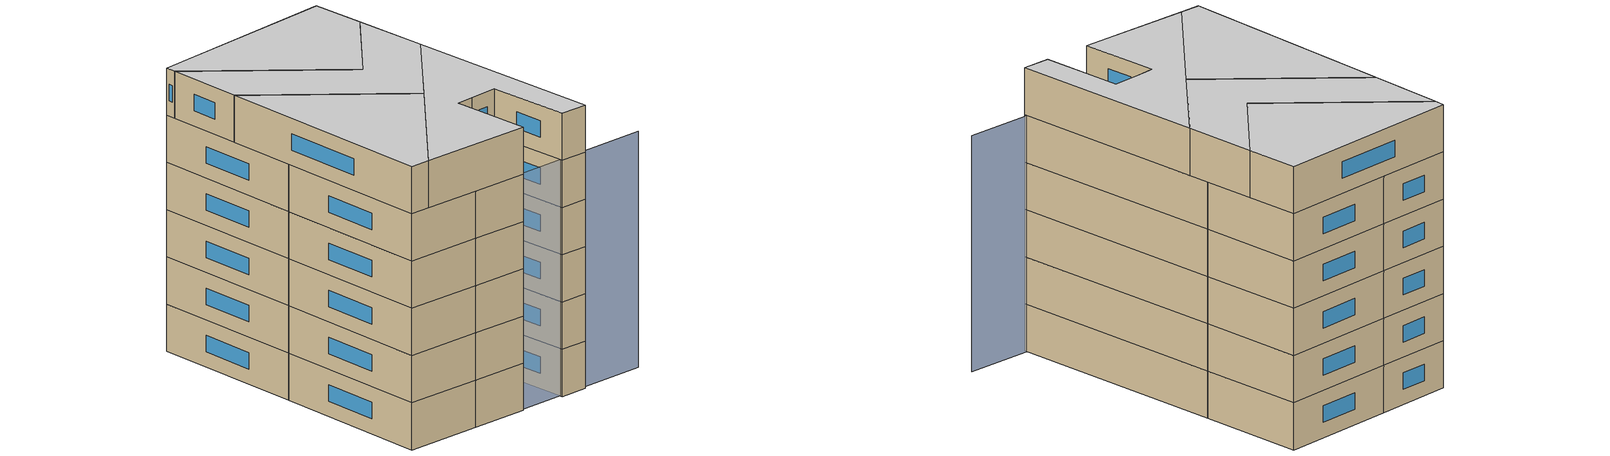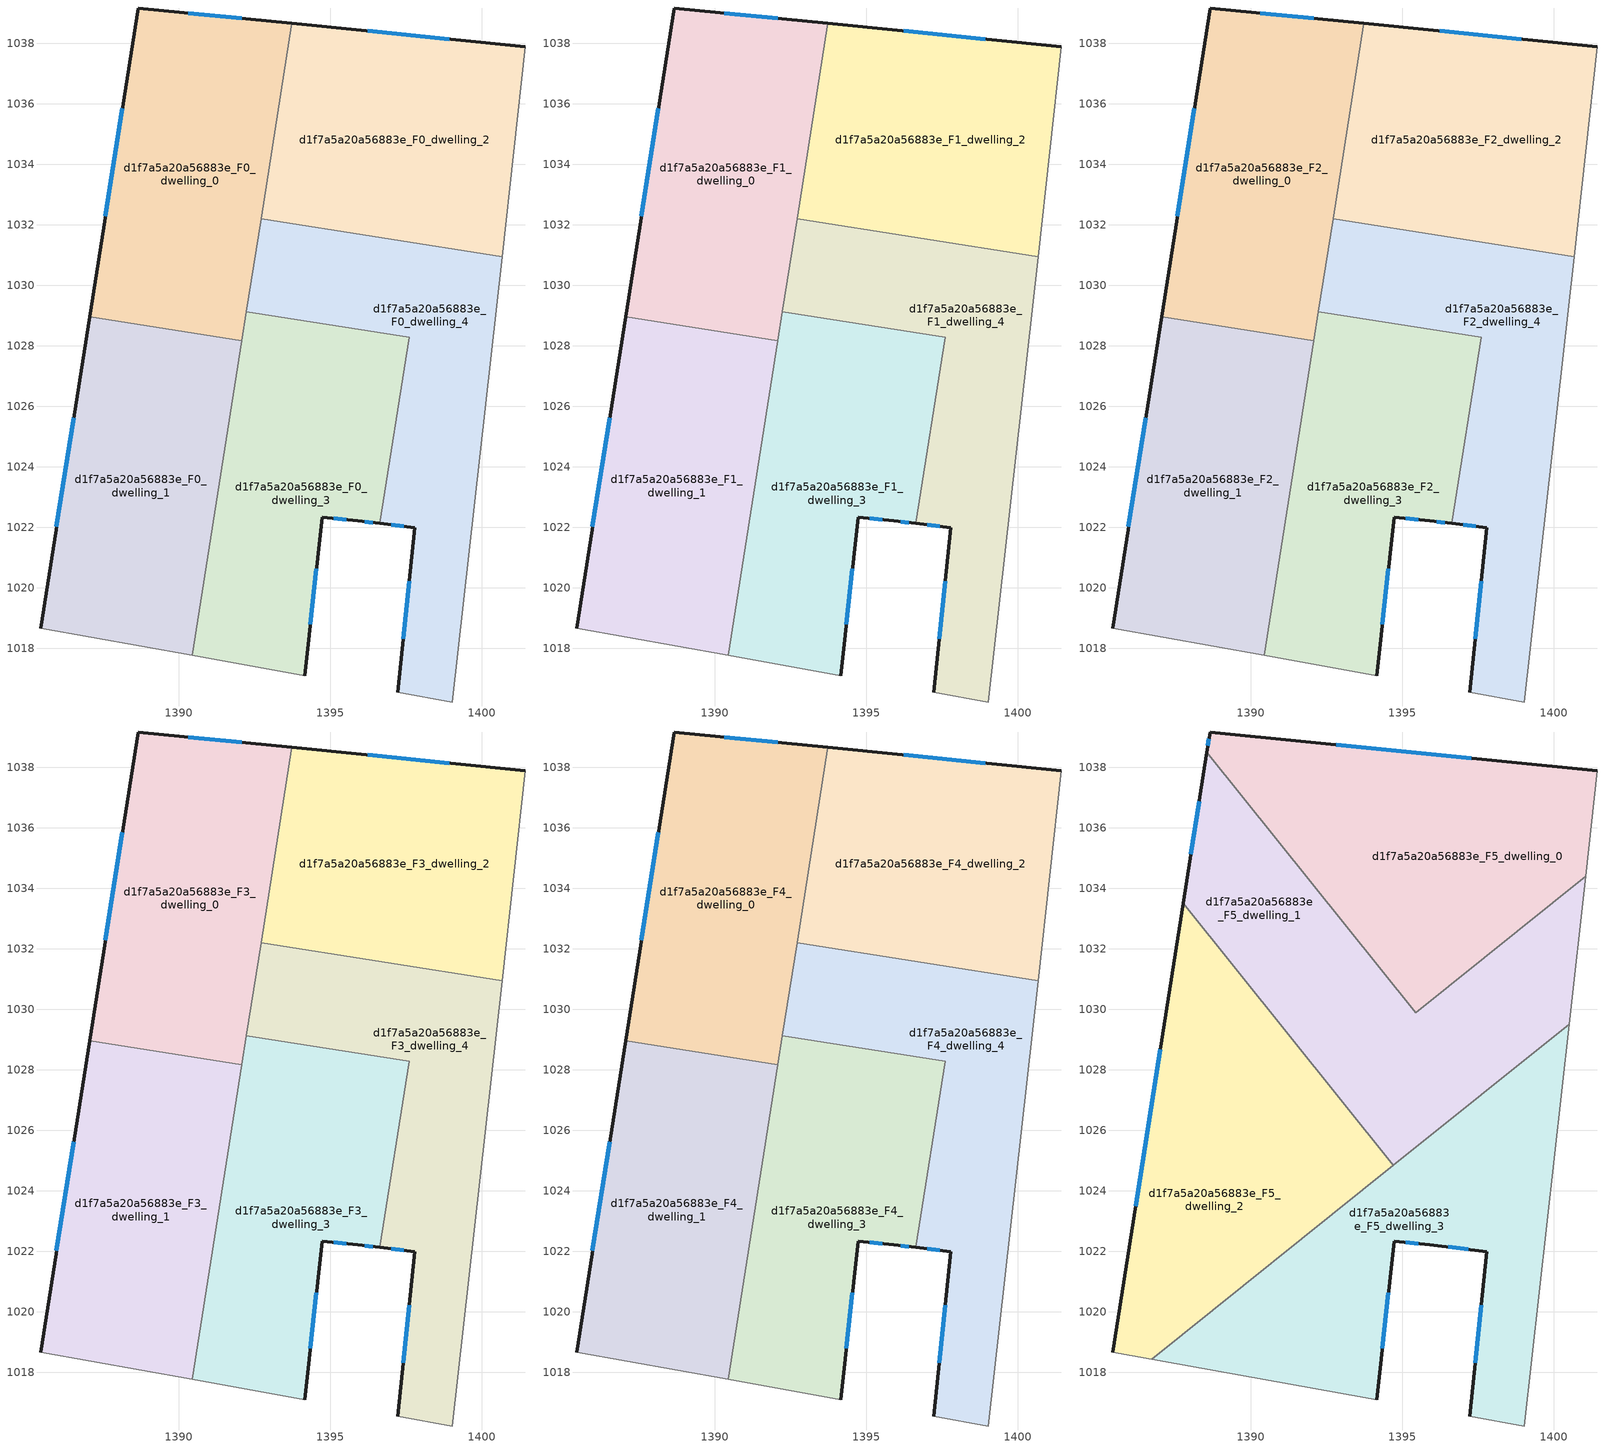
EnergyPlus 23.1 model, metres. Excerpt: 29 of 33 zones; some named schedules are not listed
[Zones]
d1f7a5a20a56883e_F0_dwelling_0
 floor ground (EU_floor_Construction): 1393.73,1038.65 1392.08,1028.17 1387.05,1028.96 1388.65,1039.16 z0
 wall outside (EU_wall_Construction): 1393.73,1038.65 1388.65,1039.16 1387.05,1028.96 z0:3
 wall to d1f7a5a20a56883e_F0_dwelling_1 (EU_wall_Construction): 1387.05,1028.96 1392.08,1028.17 z0:3
 wall to d1f7a5a20a56883e_F0_dwelling_2 (EU_wall_Construction): 1392.72,1032.2 1393.73,1038.65 z0:3
 wall to d1f7a5a20a56883e_F0_dwelling_4 (EU_wall_Construction): 1392.23,1029.13 1392.72,1032.2 z0:3
 wall to d1f7a5a20a56883e_F0_dwelling_3 (EU_wall_Construction): 1392.08,1028.17 1392.23,1029.13 z0:3
 window (EU_Window_Construction): 1388.13,1035.84 1387.57,1032.28 / 1392.08,1038.82 1390.3,1038.99 z0.98:2.02
d1f7a5a20a56883e_F0_dwelling_1
 floor ground (EU_floor_Construction): 1392.08,1028.17 1390.44,1017.77 1385.43,1018.67 1387.05,1028.96 z0
 wall outside (EU_wall_Construction): 1387.05,1028.96 1385.43,1018.67 z0:3
 wall adiabatic (EU_wall_Construction): 1385.43,1018.67 1390.44,1017.77 z0:3
 wall to d1f7a5a20a56883e_F0_dwelling_3 (EU_wall_Construction): 1390.44,1017.77 1392.08,1028.17 z0:3
 window (EU_Window_Construction): 1386.52,1025.62 1385.96,1022.02 z0.98:2.02
d1f7a5a20a56883e_F0_dwelling_2
 floor ground (EU_floor_Construction): 1401.45,1037.88 1400.68,1030.95 1392.72,1032.2 1393.73,1038.65 z0
 wall outside (EU_wall_Construction): 1401.45,1037.88 1393.73,1038.65 z0:3
 wall adiabatic (EU_wall_Construction): 1400.68,1030.95 1401.45,1037.88 z0:3
 wall to d1f7a5a20a56883e_F0_dwelling_4 (EU_wall_Construction): 1392.72,1032.2 1400.68,1030.95 z0:3
 window (EU_Window_Construction): 1398.94,1038.13 1396.24,1038.4 z0.98:2.02
d1f7a5a20a56883e_F0_dwelling_3
 floor ground (EU_floor_Construction): 1397.61,1028.28 1396.64,1022.13 1395.91,1022.22 1394.73,1022.33 1394.16,1017.1 1390.44,1017.77 1392.23,1029.13 z0
 wall outside (EU_wall_Construction): 1394.16,1017.1 1394.73,1022.33 1395.91,1022.22 1396.64,1022.13 z0:3
 wall adiabatic (EU_wall_Construction): 1390.44,1017.77 1394.16,1017.1 z0:3
 wall to d1f7a5a20a56883e_F0_dwelling_4 (EU_wall_Construction): 1396.64,1022.13 1397.61,1028.28 1392.23,1029.13 z0:3
 window (EU_Window_Construction): 1395.11,1022.3 1395.53,1022.26 / 1394.34,1018.8 1394.54,1020.63 / 1396.15,1022.19 1396.4,1022.16 z0.98:2.02
d1f7a5a20a56883e_F0_dwelling_4
 floor ground (EU_floor_Construction): 1400.68,1030.95 1399.04,1016.23 1397.24,1016.55 1397.8,1021.99 1396.64,1022.13 1397.61,1028.28 1392.23,1029.13 1392.72,1032.2 z0
 wall outside (EU_wall_Construction): 1396.64,1022.13 1397.8,1021.99 1397.24,1016.55 z0:3
 wall adiabatic (EU_wall_Construction): 1397.24,1016.55 1399.04,1016.23 1400.68,1030.95 z0:3
 window (EU_Window_Construction): 1397.62,1020.22 1397.42,1018.32 / 1397.02,1022.09 1397.42,1022.04 z0.98:2.02
d1f7a5a20a56883e_F1_dwelling_0
 floor to d1f7a5a20a56883e_F0_dwelling_0 (EU_floor_Construction): 1393.73,1038.65 1392.08,1028.17 1387.05,1028.96 1388.65,1039.16 z3
 wall outside (EU_wall_Construction): 1393.73,1038.65 1388.65,1039.16 1387.05,1028.96 z3:6
 wall to d1f7a5a20a56883e_F1_dwelling_1 (EU_wall_Construction): 1387.05,1028.96 1392.08,1028.17 z3:6
 wall to d1f7a5a20a56883e_F1_dwelling_2 (EU_wall_Construction): 1392.72,1032.2 1393.73,1038.65 z3:6
 wall to d1f7a5a20a56883e_F1_dwelling_4 (EU_wall_Construction): 1392.23,1029.13 1392.72,1032.2 z3:6
 wall to d1f7a5a20a56883e_F1_dwelling_3 (EU_wall_Construction): 1392.08,1028.17 1392.23,1029.13 z3:6
 window (EU_Window_Construction): 1388.13,1035.84 1387.57,1032.28 / 1392.08,1038.82 1390.3,1038.99 z3.98:5.02
d1f7a5a20a56883e_F1_dwelling_1
 floor to d1f7a5a20a56883e_F0_dwelling_1 (EU_floor_Construction): 1392.08,1028.17 1390.44,1017.77 1385.43,1018.67 1387.05,1028.96 z3
 wall outside (EU_wall_Construction): 1387.05,1028.96 1385.43,1018.67 z3:6
 wall adiabatic (EU_wall_Construction): 1385.43,1018.67 1390.44,1017.77 z3:6
 wall to d1f7a5a20a56883e_F1_dwelling_3 (EU_wall_Construction): 1390.44,1017.77 1392.08,1028.17 z3:6
 window (EU_Window_Construction): 1386.52,1025.62 1385.96,1022.02 z3.98:5.02
d1f7a5a20a56883e_F1_dwelling_2
 floor to d1f7a5a20a56883e_F0_dwelling_2 (EU_floor_Construction): 1401.45,1037.88 1400.68,1030.95 1392.72,1032.2 1393.73,1038.65 z3
 wall outside (EU_wall_Construction): 1401.45,1037.88 1393.73,1038.65 z3:6
 wall adiabatic (EU_wall_Construction): 1400.68,1030.95 1401.45,1037.88 z3:6
 wall to d1f7a5a20a56883e_F1_dwelling_4 (EU_wall_Construction): 1392.72,1032.2 1400.68,1030.95 z3:6
 window (EU_Window_Construction): 1398.94,1038.13 1396.24,1038.4 z3.98:5.02
d1f7a5a20a56883e_F1_dwelling_3
 floor to d1f7a5a20a56883e_F0_dwelling_3 (EU_floor_Construction): 1397.61,1028.28 1396.64,1022.13 1395.91,1022.22 1394.73,1022.33 1394.16,1017.1 1390.44,1017.77 1392.23,1029.13 z3
 wall outside (EU_wall_Construction): 1394.16,1017.1 1394.73,1022.33 1395.91,1022.22 1396.64,1022.13 z3:6
 wall adiabatic (EU_wall_Construction): 1390.44,1017.77 1394.16,1017.1 z3:6
 wall to d1f7a5a20a56883e_F1_dwelling_4 (EU_wall_Construction): 1396.64,1022.13 1397.61,1028.28 1392.23,1029.13 z3:6
 window (EU_Window_Construction): 1395.11,1022.3 1395.53,1022.26 / 1394.34,1018.8 1394.54,1020.63 / 1396.15,1022.19 1396.4,1022.16 z3.98:5.02
d1f7a5a20a56883e_F1_dwelling_4
 floor to d1f7a5a20a56883e_F0_dwelling_4 (EU_floor_Construction): 1400.68,1030.95 1399.04,1016.23 1397.24,1016.55 1397.8,1021.99 1396.64,1022.13 1397.61,1028.28 1392.23,1029.13 1392.72,1032.2 z3
 wall outside (EU_wall_Construction): 1396.64,1022.13 1397.8,1021.99 1397.24,1016.55 z3:6
 wall adiabatic (EU_wall_Construction): 1397.24,1016.55 1399.04,1016.23 1400.68,1030.95 z3:6
 window (EU_Window_Construction): 1397.62,1020.22 1397.42,1018.32 / 1397.02,1022.09 1397.42,1022.04 z3.98:5.02
d1f7a5a20a56883e_F2_dwelling_0
 floor to d1f7a5a20a56883e_F1_dwelling_0 (EU_floor_Construction): 1393.73,1038.65 1392.08,1028.17 1387.05,1028.96 1388.65,1039.16 z6
 wall outside (EU_wall_Construction): 1393.73,1038.65 1388.65,1039.16 1387.05,1028.96 z6:9
 wall to d1f7a5a20a56883e_F2_dwelling_1 (EU_wall_Construction): 1387.05,1028.96 1392.08,1028.17 z6:9
 wall to d1f7a5a20a56883e_F2_dwelling_2 (EU_wall_Construction): 1392.72,1032.2 1393.73,1038.65 z6:9
 wall to d1f7a5a20a56883e_F2_dwelling_4 (EU_wall_Construction): 1392.23,1029.13 1392.72,1032.2 z6:9
 wall to d1f7a5a20a56883e_F2_dwelling_3 (EU_wall_Construction): 1392.08,1028.17 1392.23,1029.13 z6:9
 window (EU_Window_Construction): 1388.13,1035.84 1387.57,1032.28 / 1392.08,1038.82 1390.3,1038.99 z6.98:8.02
d1f7a5a20a56883e_F2_dwelling_1
 floor to d1f7a5a20a56883e_F1_dwelling_1 (EU_floor_Construction): 1392.08,1028.17 1390.44,1017.77 1385.43,1018.67 1387.05,1028.96 z6
 wall outside (EU_wall_Construction): 1387.05,1028.96 1385.43,1018.67 z6:9
 wall adiabatic (EU_wall_Construction): 1385.43,1018.67 1390.44,1017.77 z6:9
 wall to d1f7a5a20a56883e_F2_dwelling_3 (EU_wall_Construction): 1390.44,1017.77 1392.08,1028.17 z6:9
 window (EU_Window_Construction): 1386.52,1025.62 1385.96,1022.02 z6.98:8.02
d1f7a5a20a56883e_F2_dwelling_2
 floor to d1f7a5a20a56883e_F1_dwelling_2 (EU_floor_Construction): 1401.45,1037.88 1400.68,1030.95 1392.72,1032.2 1393.73,1038.65 z6
 wall outside (EU_wall_Construction): 1401.45,1037.88 1393.73,1038.65 z6:9
 wall adiabatic (EU_wall_Construction): 1400.68,1030.95 1401.45,1037.88 z6:9
 wall to d1f7a5a20a56883e_F2_dwelling_4 (EU_wall_Construction): 1392.72,1032.2 1400.68,1030.95 z6:9
 window (EU_Window_Construction): 1398.94,1038.13 1396.24,1038.4 z6.98:8.02
d1f7a5a20a56883e_F2_dwelling_3
 floor to d1f7a5a20a56883e_F1_dwelling_3 (EU_floor_Construction): 1397.61,1028.28 1396.64,1022.13 1395.91,1022.22 1394.73,1022.33 1394.16,1017.1 1390.44,1017.77 1392.23,1029.13 z6
 wall outside (EU_wall_Construction): 1394.16,1017.1 1394.73,1022.33 1395.91,1022.22 1396.64,1022.13 z6:9
 wall adiabatic (EU_wall_Construction): 1390.44,1017.77 1394.16,1017.1 z6:9
 wall to d1f7a5a20a56883e_F2_dwelling_4 (EU_wall_Construction): 1396.64,1022.13 1397.61,1028.28 1392.23,1029.13 z6:9
 window (EU_Window_Construction): 1395.11,1022.3 1395.53,1022.26 / 1394.34,1018.8 1394.54,1020.63 / 1396.15,1022.19 1396.4,1022.16 z6.98:8.02
d1f7a5a20a56883e_F2_dwelling_4
 floor to d1f7a5a20a56883e_F1_dwelling_4 (EU_floor_Construction): 1400.68,1030.95 1399.04,1016.23 1397.24,1016.55 1397.8,1021.99 1396.64,1022.13 1397.61,1028.28 1392.23,1029.13 1392.72,1032.2 z6
 wall outside (EU_wall_Construction): 1396.64,1022.13 1397.8,1021.99 1397.24,1016.55 z6:9
 wall adiabatic (EU_wall_Construction): 1397.24,1016.55 1399.04,1016.23 1400.68,1030.95 z6:9
 window (EU_Window_Construction): 1397.62,1020.22 1397.42,1018.32 / 1397.02,1022.09 1397.42,1022.04 z6.98:8.02
d1f7a5a20a56883e_F3_dwelling_0
 floor to d1f7a5a20a56883e_F2_dwelling_0 (EU_floor_Construction): 1393.73,1038.65 1392.08,1028.17 1387.05,1028.96 1388.65,1039.16 z9
 wall outside (EU_wall_Construction): 1393.73,1038.65 1388.65,1039.16 1387.05,1028.96 z9:12
 wall to d1f7a5a20a56883e_F3_dwelling_1 (EU_wall_Construction): 1387.05,1028.96 1392.08,1028.17 z9:12
 wall to d1f7a5a20a56883e_F3_dwelling_2 (EU_wall_Construction): 1392.72,1032.2 1393.73,1038.65 z9:12
 wall to d1f7a5a20a56883e_F3_dwelling_4 (EU_wall_Construction): 1392.23,1029.13 1392.72,1032.2 z9:12
 wall to d1f7a5a20a56883e_F3_dwelling_3 (EU_wall_Construction): 1392.08,1028.17 1392.23,1029.13 z9:12
 window (EU_Window_Construction): 1388.13,1035.84 1387.57,1032.28 / 1392.08,1038.82 1390.3,1038.99 z9.98:11.02
d1f7a5a20a56883e_F3_dwelling_1
 floor to d1f7a5a20a56883e_F2_dwelling_1 (EU_floor_Construction): 1392.08,1028.17 1390.44,1017.77 1385.43,1018.67 1387.05,1028.96 z9
 wall outside (EU_wall_Construction): 1387.05,1028.96 1385.43,1018.67 z9:12
 wall adiabatic (EU_wall_Construction): 1385.43,1018.67 1390.44,1017.77 z9:12
 wall to d1f7a5a20a56883e_F3_dwelling_3 (EU_wall_Construction): 1390.44,1017.77 1392.08,1028.17 z9:12
 window (EU_Window_Construction): 1386.52,1025.62 1385.96,1022.02 z9.98:11.02
d1f7a5a20a56883e_F3_dwelling_2
 floor to d1f7a5a20a56883e_F2_dwelling_2 (EU_floor_Construction): 1401.45,1037.88 1400.68,1030.95 1392.72,1032.2 1393.73,1038.65 z9
 wall outside (EU_wall_Construction): 1401.45,1037.88 1393.73,1038.65 z9:12
 wall adiabatic (EU_wall_Construction): 1400.68,1030.95 1401.45,1037.88 z9:12
 wall to d1f7a5a20a56883e_F3_dwelling_4 (EU_wall_Construction): 1392.72,1032.2 1400.68,1030.95 z9:12
 window (EU_Window_Construction): 1398.94,1038.13 1396.24,1038.4 z9.98:11.02
d1f7a5a20a56883e_F3_dwelling_3
 floor to d1f7a5a20a56883e_F2_dwelling_3 (EU_floor_Construction): 1397.61,1028.28 1396.64,1022.13 1395.91,1022.22 1394.73,1022.33 1394.16,1017.1 1390.44,1017.77 1392.23,1029.13 z9
 wall outside (EU_wall_Construction): 1394.16,1017.1 1394.73,1022.33 1395.91,1022.22 1396.64,1022.13 z9:12
 wall adiabatic (EU_wall_Construction): 1390.44,1017.77 1394.16,1017.1 z9:12
 wall to d1f7a5a20a56883e_F3_dwelling_4 (EU_wall_Construction): 1396.64,1022.13 1397.61,1028.28 1392.23,1029.13 z9:12
 window (EU_Window_Construction): 1395.11,1022.3 1395.53,1022.26 / 1394.34,1018.8 1394.54,1020.63 / 1396.15,1022.19 1396.4,1022.16 z9.98:11.02
d1f7a5a20a56883e_F3_dwelling_4
 floor to d1f7a5a20a56883e_F2_dwelling_4 (EU_floor_Construction): 1400.68,1030.95 1399.04,1016.23 1397.24,1016.55 1397.8,1021.99 1396.64,1022.13 1397.61,1028.28 1392.23,1029.13 1392.72,1032.2 z9
 wall outside (EU_wall_Construction): 1396.64,1022.13 1397.8,1021.99 1397.24,1016.55 z9:12
 wall adiabatic (EU_wall_Construction): 1397.24,1016.55 1399.04,1016.23 1400.68,1030.95 z9:12
 window (EU_Window_Construction): 1397.62,1020.22 1397.42,1018.32 / 1397.02,1022.09 1397.42,1022.04 z9.98:11.02
d1f7a5a20a56883e_F4_dwelling_0
 floor to d1f7a5a20a56883e_F3_dwelling_0 (EU_floor_Construction): 1393.73,1038.65 1392.08,1028.17 1387.05,1028.96 1388.65,1039.16 z12
 wall outside (EU_wall_Construction): 1393.73,1038.65 1388.65,1039.16 1387.05,1028.96 z12:15
 wall to d1f7a5a20a56883e_F4_dwelling_1 (EU_wall_Construction): 1387.05,1028.96 1392.08,1028.17 z12:15
 wall to d1f7a5a20a56883e_F4_dwelling_2 (EU_wall_Construction): 1392.72,1032.2 1393.73,1038.65 z12:15
 wall to d1f7a5a20a56883e_F4_dwelling_4 (EU_wall_Construction): 1392.23,1029.13 1392.72,1032.2 z12:15
 wall to d1f7a5a20a56883e_F4_dwelling_3 (EU_wall_Construction): 1392.08,1028.17 1392.23,1029.13 z12:15
 window (EU_Window_Construction): 1388.13,1035.84 1387.57,1032.28 / 1392.08,1038.82 1390.3,1038.99 z12.98:14.02
d1f7a5a20a56883e_F4_dwelling_1
 floor to d1f7a5a20a56883e_F3_dwelling_1 (EU_floor_Construction): 1392.08,1028.17 1390.44,1017.77 1385.43,1018.67 1387.05,1028.96 z12
 wall outside (EU_wall_Construction): 1387.05,1028.96 1385.43,1018.67 z12:15
 wall adiabatic (EU_wall_Construction): 1385.43,1018.67 1390.44,1017.77 z12:15
 wall to d1f7a5a20a56883e_F4_dwelling_3 (EU_wall_Construction): 1390.44,1017.77 1392.08,1028.17 z12:15
 window (EU_Window_Construction): 1386.52,1025.62 1385.96,1022.02 z12.98:14.02
d1f7a5a20a56883e_F4_dwelling_2
 floor to d1f7a5a20a56883e_F3_dwelling_2 (EU_floor_Construction): 1401.45,1037.88 1400.68,1030.95 1392.72,1032.2 1393.73,1038.65 z12
 wall outside (EU_wall_Construction): 1401.45,1037.88 1393.73,1038.65 z12:15
 wall adiabatic (EU_wall_Construction): 1400.68,1030.95 1401.45,1037.88 z12:15
 wall to d1f7a5a20a56883e_F4_dwelling_4 (EU_wall_Construction): 1392.72,1032.2 1400.68,1030.95 z12:15
 window (EU_Window_Construction): 1398.94,1038.13 1396.24,1038.4 z12.98:14.02
d1f7a5a20a56883e_F4_dwelling_3
 floor to d1f7a5a20a56883e_F3_dwelling_3 (EU_floor_Construction): 1397.61,1028.28 1396.64,1022.13 1395.91,1022.22 1394.73,1022.33 1394.16,1017.1 1390.44,1017.77 1392.23,1029.13 z12
 wall outside (EU_wall_Construction): 1394.16,1017.1 1394.73,1022.33 1395.91,1022.22 1396.64,1022.13 z12:15
 wall adiabatic (EU_wall_Construction): 1390.44,1017.77 1394.16,1017.1 z12:15
 wall to d1f7a5a20a56883e_F4_dwelling_4 (EU_wall_Construction): 1396.64,1022.13 1397.61,1028.28 1392.23,1029.13 z12:15
 window (EU_Window_Construction): 1395.11,1022.3 1395.53,1022.26 / 1394.34,1018.8 1394.54,1020.63 / 1396.15,1022.19 1396.4,1022.16 z12.98:14.02
d1f7a5a20a56883e_F4_dwelling_4
 floor to d1f7a5a20a56883e_F3_dwelling_4 (EU_floor_Construction): 1400.68,1030.95 1399.04,1016.23 1397.24,1016.55 1397.8,1021.99 1396.64,1022.13 1397.61,1028.28 1392.23,1029.13 1392.72,1032.2 z12
 wall outside (EU_wall_Construction): 1396.64,1022.13 1397.8,1021.99 1397.24,1016.55 z12:15
 wall adiabatic (EU_wall_Construction): 1397.24,1016.55 1399.04,1016.23 1400.68,1030.95 z12:15
 window (EU_Window_Construction): 1397.62,1020.22 1397.42,1018.32 / 1397.02,1022.09 1397.42,1022.04 z12.98:14.02
d1f7a5a20a56883e_F5_dwelling_0
 floor to d1f7a5a20a56883e_F4_dwelling_2 (EU_floor_Construction): 1401.45,1037.88 1401.06,1034.4 1397.4,1031.46 1393.71,1032.05 1392.86,1033.11 1393.73,1038.65 z15
 floor to d1f7a5a20a56883e_F4_dwelling_0 (EU_floor_Construction): 1393.73,1038.65 1392.86,1033.11 1388.54,1038.48 1388.65,1039.16 z15
 floor to d1f7a5a20a56883e_F4_dwelling_4 (EU_floor_Construction): 1397.4,1031.46 1395.44,1029.89 1393.71,1032.05 z15
 wall outside (EU_wall_Construction): 1401.45,1037.88 1388.65,1039.16 1388.54,1038.48 z15:18
 wall to d1f7a5a20a56883e_F5_dwelling_1 (EU_wall_Construction): 1388.54,1038.48 1395.44,1029.89 1401.06,1034.4 z15:18
 wall adiabatic (EU_wall_Construction): 1401.06,1034.4 1401.45,1037.88 z15:18
 window (EU_Window_Construction): 1388.61,1038.94 1388.58,1038.7 / 1397.29,1038.3 1392.81,1038.74 z15.98:17.02
 ceiling to d1f7a5a20a56883e_F6_dwelling_0 (EU_floor_Construction): 1401.06,1034.4 1401.45,1037.88 1388.65,1039.16 1388.54,1038.48 1395.44,1029.89 z18
d1f7a5a20a56883e_F5_dwelling_1
 floor to d1f7a5a20a56883e_F4_dwelling_0 (EU_floor_Construction): 1388.54,1038.48 1392.86,1033.11 1392.08,1028.17 1392.03,1028.18 1387.76,1033.5 z15
 floor to d1f7a5a20a56883e_F4_dwelling_3 (EU_floor_Construction): 1397.61,1028.28 1397.41,1027.01 1394.71,1024.84 1392.07,1028.13 1392.23,1029.13 z15
 floor to d1f7a5a20a56883e_F4_dwelling_2 (EU_floor_Construction): 1392.86,1033.11 1393.71,1032.05 1392.72,1032.2 z15; 1401.06,1034.4 1400.68,1030.95 1397.4,1031.46 z15
 floor to d1f7a5a20a56883e_F4_dwelling_4 (EU_floor_Construction): 1400.68,1030.95 1400.52,1029.5 1397.41,1027.01 1397.61,1028.28 1392.23,1029.13 1392.72,1032.2 1393.71,1032.05 1395.44,1029.89 1397.4,1031.46 z15
 wall outside (EU_wall_Construction): 1388.54,1038.48 1387.76,1033.5 z15:18
 wall adiabatic (EU_wall_Construction): 1400.52,1029.5 1401.06,1034.4 z15:18
 wall to d1f7a5a20a56883e_F5_dwelling_2 (EU_wall_Construction): 1387.76,1033.5 1394.71,1024.84 z15:18
 wall to d1f7a5a20a56883e_F5_dwelling_3 (EU_wall_Construction): 1394.71,1024.84 1400.52,1029.5 z15:18
 window (EU_Window_Construction): 1388.29,1036.86 1388.01,1035.12 z15.98:17.02
 ceiling to d1f7a5a20a56883e_F6_dwelling_1 (EU_floor_Construction): 1400.52,1029.5 1401.06,1034.4 1395.44,1029.89 1388.54,1038.48 1387.76,1033.5 1394.71,1024.84 z18
d1f7a5a20a56883e_F5_dwelling_2
 floor to d1f7a5a20a56883e_F4_dwelling_1 (EU_floor_Construction): 1392.03,1028.18 1392.07,1028.13 1391.1,1021.95 1386.72,1018.44 1385.43,1018.67 1387.05,1028.96 z15
 floor to d1f7a5a20a56883e_F4_dwelling_0 (EU_floor_Construction): 1387.76,1033.5 1392.03,1028.18 1387.05,1028.96 z15
 floor to d1f7a5a20a56883e_F4_dwelling_3 (EU_floor_Construction): 1392.07,1028.13 1394.71,1024.84 1391.1,1021.95 z15
 wall outside (EU_wall_Construction): 1387.76,1033.5 1385.43,1018.67 z15:18
 wall adiabatic (EU_wall_Construction): 1385.43,1018.67 1386.72,1018.44 z15:18
 wall to d1f7a5a20a56883e_F5_dwelling_3 (EU_wall_Construction): 1386.72,1018.44 1394.71,1024.84 z15:18
 window (EU_Window_Construction): 1387,1028.68 1386.19,1023.49 z15.98:17.02
 ceiling to d1f7a5a20a56883e_F6_dwelling_2 (EU_floor_Construction): 1394.71,1024.84 1387.76,1033.5 1385.43,1018.67 1386.72,1018.44 z18
d1f7a5a20a56883e_F5_dwelling_3
 floor to d1f7a5a20a56883e_F4_dwelling_3 (EU_floor_Construction): 1397.41,1027.01 1396.64,1022.13 1395.91,1022.22 1394.73,1022.33 1394.16,1017.1 1390.44,1017.77 1391.1,1021.95 z15
 floor to d1f7a5a20a56883e_F4_dwelling_4 (EU_floor_Construction): 1400.52,1029.5 1399.04,1016.23 1397.24,1016.55 1397.8,1021.99 1396.64,1022.13 1397.41,1027.01 z15
 floor to d1f7a5a20a56883e_F4_dwelling_1 (EU_floor_Construction): 1391.1,1021.95 1390.44,1017.77 1386.72,1018.44 z15
 wall outside (EU_wall_Construction): 1394.16,1017.1 1394.73,1022.33 1395.91,1022.22 1397.8,1021.99 1397.24,1016.55 z15:18
 wall adiabatic (EU_wall_Construction): 1386.72,1018.44 1394.16,1017.1 / 1397.24,1016.55 1399.04,1016.23 1400.52,1029.5 z15:18
 window (EU_Window_Construction): 1394.34,1018.8 1394.54,1020.63 / 1397.62,1020.22 1397.42,1018.32 / 1396.52,1022.15 1397.18,1022.07 / 1395.11,1022.3 1395.53,1022.26 z15.98:17.02
 ceiling to d1f7a5a20a56883e_F6_dwelling_3 (EU_floor_Construction): 1399.04,1016.23 1400.52,1029.5 1386.72,1018.44 1394.16,1017.1 1394.73,1022.33 1395.91,1022.22 1397.8,1021.99 1397.24,1016.55 z18
shading: 1385.43,1018.67 1403.45,1015.69 z0:15
[Building]
EU S2 Campaign: North Axis=0; Terrain=City; Solar Distribution=FullExterior
[Site:Location]
Bologna: Latitude=44.5; Longitude=11.25; Time Zone=1; Elevation=37
[SizingPeriod:WeatherFileDays]
AnnualSizingPeriod: Begin Month=1; Begin Day of Month=1; End Month=12; End Day of Month=31; Day of Week for Start Day=Monday; Use Weather File Daylight Saving Period=No; Use Weather File Rain and Snow Indicators=No
[MATERIAL]
EU_InternalMass_Material: Roughness=MediumRough; Thickness=0.1; Conductivity=1; Density=1800; Specific Heat=900; Thermal Absorptance=0.9; Solar Absorptance=0.7; Visible Absorptance=0.7
[MATERIAL:NOMASS] Roughness=MediumRough; Thermal Absorptance=0.9; Solar Absorptance=0.7; Visible Absorptance=0.7
Name | Thermal Resistance
EU_wall_NoMass | 0.905828
EU_floor_NoMass | 0.67114
[WINDOWMATERIAL:SIMPLEGLAZINGSYSTEM]
EU_Window_SimpleGlazing: UFactor=4.52486; Solar Heat Gain Coefficient=0.85; Visible Transmittance=0.85
[CONSTRUCTION]
EU_wall_Construction: EU_wall_NoMass
EU_floor_Construction: EU_floor_NoMass
EU_Window_Construction: EU_Window_SimpleGlazing
EU_InternalMass_Construction: EU_InternalMass_Material
[ZONE] Type=1; Multiplier=1; Ceiling Height=autocalculate; Floor Area=autocalculate; Part of Total Floor Area=Yes
Name | Volume
d1f7a5a20a56883e_F0_dwelling_0; d1f7a5a20a56883e_F1_dwelling_0; d1f7a5a20a56883e_F2_dwelling_0; d1f7a5a20a56883e_F3_dwelling_0; d1f7a5a20a56883e_F4_dwelling_0 | 160.065
d1f7a5a20a56883e_F5_dwelling_0 | 200.099
d1f7a5a20a56883e_F0_dwelling_1; d1f7a5a20a56883e_F1_dwelling_1; d1f7a5a20a56883e_F2_dwelling_1; d1f7a5a20a56883e_F3_dwelling_1; d1f7a5a20a56883e_F4_dwelling_1 | 160.082
d1f7a5a20a56883e_F5_dwelling_1 | 200.087
d1f7a5a20a56883e_F0_dwelling_2; d1f7a5a20a56883e_F1_dwelling_2; d1f7a5a20a56883e_F2_dwelling_2; d1f7a5a20a56883e_F3_dwelling_2; d1f7a5a20a56883e_F4_dwelling_2 | 160.083
d1f7a5a20a56883e_F5_dwelling_2 | 200.084
d1f7a5a20a56883e_F0_dwelling_3; d1f7a5a20a56883e_F1_dwelling_3; d1f7a5a20a56883e_F2_dwelling_3; d1f7a5a20a56883e_F3_dwelling_3; d1f7a5a20a56883e_F4_dwelling_3 | 160.087
d1f7a5a20a56883e_F5_dwelling_3 | 200.093
d1f7a5a20a56883e_F0_dwelling_4; d1f7a5a20a56883e_F1_dwelling_4; d1f7a5a20a56883e_F2_dwelling_4; d1f7a5a20a56883e_F3_dwelling_4; d1f7a5a20a56883e_F4_dwelling_4 | 160.072
[INTERNALMASS] Construction=EU_InternalMass_Construction
Name | Zone or ZoneList | Surface Area
d1f7a5a20a56883e_F0_dwelling_0_EU_InternalMass | d1f7a5a20a56883e_F0_dwelling_0 | 53.3539
d1f7a5a20a56883e_F0_dwelling_1_EU_InternalMass | d1f7a5a20a56883e_F0_dwelling_1 | 53.3615
d1f7a5a20a56883e_F0_dwelling_2_EU_InternalMass | d1f7a5a20a56883e_F0_dwelling_2 | 53.3597
d1f7a5a20a56883e_F0_dwelling_3_EU_InternalMass | d1f7a5a20a56883e_F0_dwelling_3 | 53.361
d1f7a5a20a56883e_F0_dwelling_4_EU_InternalMass | d1f7a5a20a56883e_F0_dwelling_4 | 53.3572
d1f7a5a20a56883e_F1_dwelling_0_EU_InternalMass | d1f7a5a20a56883e_F1_dwelling_0 | 53.3539
d1f7a5a20a56883e_F1_dwelling_1_EU_InternalMass | d1f7a5a20a56883e_F1_dwelling_1 | 53.3615
d1f7a5a20a56883e_F1_dwelling_2_EU_InternalMass | d1f7a5a20a56883e_F1_dwelling_2 | 53.3597
d1f7a5a20a56883e_F1_dwelling_3_EU_InternalMass | d1f7a5a20a56883e_F1_dwelling_3 | 53.361
d1f7a5a20a56883e_F1_dwelling_4_EU_InternalMass | d1f7a5a20a56883e_F1_dwelling_4 | 53.3572
d1f7a5a20a56883e_F2_dwelling_0_EU_InternalMass | d1f7a5a20a56883e_F2_dwelling_0 | 53.3539
d1f7a5a20a56883e_F2_dwelling_1_EU_InternalMass | d1f7a5a20a56883e_F2_dwelling_1 | 53.3615
d1f7a5a20a56883e_F2_dwelling_2_EU_InternalMass | d1f7a5a20a56883e_F2_dwelling_2 | 53.3597
d1f7a5a20a56883e_F2_dwelling_3_EU_InternalMass | d1f7a5a20a56883e_F2_dwelling_3 | 53.361
d1f7a5a20a56883e_F2_dwelling_4_EU_InternalMass | d1f7a5a20a56883e_F2_dwelling_4 | 53.3572
d1f7a5a20a56883e_F3_dwelling_0_EU_InternalMass | d1f7a5a20a56883e_F3_dwelling_0 | 53.3539
d1f7a5a20a56883e_F3_dwelling_1_EU_InternalMass | d1f7a5a20a56883e_F3_dwelling_1 | 53.3615
d1f7a5a20a56883e_F3_dwelling_2_EU_InternalMass | d1f7a5a20a56883e_F3_dwelling_2 | 53.3597
d1f7a5a20a56883e_F3_dwelling_3_EU_InternalMass | d1f7a5a20a56883e_F3_dwelling_3 | 53.361
d1f7a5a20a56883e_F3_dwelling_4_EU_InternalMass | d1f7a5a20a56883e_F3_dwelling_4 | 53.3572
d1f7a5a20a56883e_F4_dwelling_0_EU_InternalMass | d1f7a5a20a56883e_F4_dwelling_0 | 53.3539
d1f7a5a20a56883e_F4_dwelling_1_EU_InternalMass | d1f7a5a20a56883e_F4_dwelling_1 | 53.3615
d1f7a5a20a56883e_F4_dwelling_2_EU_InternalMass | d1f7a5a20a56883e_F4_dwelling_2 | 53.3597
d1f7a5a20a56883e_F4_dwelling_3_EU_InternalMass | d1f7a5a20a56883e_F4_dwelling_3 | 53.361
d1f7a5a20a56883e_F4_dwelling_4_EU_InternalMass | d1f7a5a20a56883e_F4_dwelling_4 | 53.3572
d1f7a5a20a56883e_F5_dwelling_0_EU_InternalMass | d1f7a5a20a56883e_F5_dwelling_0 | 66.6985
d1f7a5a20a56883e_F5_dwelling_1_EU_InternalMass | d1f7a5a20a56883e_F5_dwelling_1 | 66.6953
d1f7a5a20a56883e_F5_dwelling_2_EU_InternalMass | d1f7a5a20a56883e_F5_dwelling_2 | 66.6953
d1f7a5a20a56883e_F5_dwelling_3_EU_InternalMass | d1f7a5a20a56883e_F5_dwelling_3 | 66.6976
[OTHEREQUIPMENT] Fuel Type=Electricity; Design Level Calculation Method=Watts/Area; Power per Zone Floor Area=1; Fraction Latent=0; Fraction Radiant=0; Fraction Lost=0; Carbon Dioxide Generation Rate=0; EndUse Subcategory=EU_Step8_InternalGains
Name | Zone or ZoneList or Space or SpaceList | Schedule
EU_Step8_InternalGain_d1f7a5a20a56883e_F0_dwelling_0_f000 | d1f7a5a20a56883e_F0_dwelling_0 | EU_Step8_GainSchedule_d1f7a5a20a56883e_F0_dwelling_0_f000
EU_Step8_InternalGain_d1f7a5a20a56883e_F0_dwelling_1_f000 | d1f7a5a20a56883e_F0_dwelling_1 | EU_Step8_GainSchedule_d1f7a5a20a56883e_F0_dwelling_1_f000
EU_Step8_InternalGain_d1f7a5a20a56883e_F0_dwelling_2_f000 | d1f7a5a20a56883e_F0_dwelling_2 | EU_Step8_GainSchedule_d1f7a5a20a56883e_F0_dwelling_2_f000
EU_Step8_InternalGain_d1f7a5a20a56883e_F0_dwelling_3_f000 | d1f7a5a20a56883e_F0_dwelling_3 | EU_Step8_GainSchedule_d1f7a5a20a56883e_F0_dwelling_3_f000
EU_Step8_InternalGain_d1f7a5a20a56883e_F0_dwelling_4_f000 | d1f7a5a20a56883e_F0_dwelling_4 | EU_Step8_GainSchedule_d1f7a5a20a56883e_F0_dwelling_4_f000
EU_Step8_InternalGain_d1f7a5a20a56883e_F1_dwelling_0_f000 | d1f7a5a20a56883e_F1_dwelling_0 | EU_Step8_GainSchedule_d1f7a5a20a56883e_F1_dwelling_0_f000
EU_Step8_InternalGain_d1f7a5a20a56883e_F1_dwelling_1_f000 | d1f7a5a20a56883e_F1_dwelling_1 | EU_Step8_GainSchedule_d1f7a5a20a56883e_F1_dwelling_1_f000
EU_Step8_InternalGain_d1f7a5a20a56883e_F1_dwelling_2_f000 | d1f7a5a20a56883e_F1_dwelling_2 | EU_Step8_GainSchedule_d1f7a5a20a56883e_F1_dwelling_2_f000
EU_Step8_InternalGain_d1f7a5a20a56883e_F1_dwelling_3_f000 | d1f7a5a20a56883e_F1_dwelling_3 | EU_Step8_GainSchedule_d1f7a5a20a56883e_F1_dwelling_3_f000
EU_Step8_InternalGain_d1f7a5a20a56883e_F1_dwelling_4_f000 | d1f7a5a20a56883e_F1_dwelling_4 | EU_Step8_GainSchedule_d1f7a5a20a56883e_F1_dwelling_4_f000
EU_Step8_InternalGain_d1f7a5a20a56883e_F2_dwelling_0_f000 | d1f7a5a20a56883e_F2_dwelling_0 | EU_Step8_GainSchedule_d1f7a5a20a56883e_F2_dwelling_0_f000
EU_Step8_InternalGain_d1f7a5a20a56883e_F2_dwelling_1_f000 | d1f7a5a20a56883e_F2_dwelling_1 | EU_Step8_GainSchedule_d1f7a5a20a56883e_F2_dwelling_1_f000
EU_Step8_InternalGain_d1f7a5a20a56883e_F2_dwelling_2_f000 | d1f7a5a20a56883e_F2_dwelling_2 | EU_Step8_GainSchedule_d1f7a5a20a56883e_F2_dwelling_2_f000
EU_Step8_InternalGain_d1f7a5a20a56883e_F2_dwelling_3_f000 | d1f7a5a20a56883e_F2_dwelling_3 | EU_Step8_GainSchedule_d1f7a5a20a56883e_F2_dwelling_3_f000
EU_Step8_InternalGain_d1f7a5a20a56883e_F2_dwelling_4_f000 | d1f7a5a20a56883e_F2_dwelling_4 | EU_Step8_GainSchedule_d1f7a5a20a56883e_F2_dwelling_4_f000
EU_Step8_InternalGain_d1f7a5a20a56883e_F3_dwelling_0_f000 | d1f7a5a20a56883e_F3_dwelling_0 | EU_Step8_GainSchedule_d1f7a5a20a56883e_F3_dwelling_0_f000
EU_Step8_InternalGain_d1f7a5a20a56883e_F3_dwelling_1_f000 | d1f7a5a20a56883e_F3_dwelling_1 | EU_Step8_GainSchedule_d1f7a5a20a56883e_F3_dwelling_1_f000
EU_Step8_InternalGain_d1f7a5a20a56883e_F3_dwelling_2_f000 | d1f7a5a20a56883e_F3_dwelling_2 | EU_Step8_GainSchedule_d1f7a5a20a56883e_F3_dwelling_2_f000
EU_Step8_InternalGain_d1f7a5a20a56883e_F3_dwelling_3_f000 | d1f7a5a20a56883e_F3_dwelling_3 | EU_Step8_GainSchedule_d1f7a5a20a56883e_F3_dwelling_3_f000
EU_Step8_InternalGain_d1f7a5a20a56883e_F3_dwelling_4_f000 | d1f7a5a20a56883e_F3_dwelling_4 | EU_Step8_GainSchedule_d1f7a5a20a56883e_F3_dwelling_4_f000
EU_Step8_InternalGain_d1f7a5a20a56883e_F4_dwelling_0_f000 | d1f7a5a20a56883e_F4_dwelling_0 | EU_Step8_GainSchedule_d1f7a5a20a56883e_F4_dwelling_0_f000
EU_Step8_InternalGain_d1f7a5a20a56883e_F4_dwelling_1_f000 | d1f7a5a20a56883e_F4_dwelling_1 | EU_Step8_GainSchedule_d1f7a5a20a56883e_F4_dwelling_1_f000
EU_Step8_InternalGain_d1f7a5a20a56883e_F4_dwelling_2_f000 | d1f7a5a20a56883e_F4_dwelling_2 | EU_Step8_GainSchedule_d1f7a5a20a56883e_F4_dwelling_2_f000
EU_Step8_InternalGain_d1f7a5a20a56883e_F4_dwelling_3_f000 | d1f7a5a20a56883e_F4_dwelling_3 | EU_Step8_GainSchedule_d1f7a5a20a56883e_F4_dwelling_3_f000
EU_Step8_InternalGain_d1f7a5a20a56883e_F4_dwelling_4_f000 | d1f7a5a20a56883e_F4_dwelling_4 | EU_Step8_GainSchedule_d1f7a5a20a56883e_F4_dwelling_4_f000
EU_Step8_InternalGain_d1f7a5a20a56883e_F5_dwelling_0_f000 | d1f7a5a20a56883e_F5_dwelling_0 | EU_Step8_GainSchedule_d1f7a5a20a56883e_F5_dwelling_0_f000
EU_Step8_InternalGain_d1f7a5a20a56883e_F5_dwelling_1_f000 | d1f7a5a20a56883e_F5_dwelling_1 | EU_Step8_GainSchedule_d1f7a5a20a56883e_F5_dwelling_1_f000
EU_Step8_InternalGain_d1f7a5a20a56883e_F5_dwelling_2_f000 | d1f7a5a20a56883e_F5_dwelling_2 | EU_Step8_GainSchedule_d1f7a5a20a56883e_F5_dwelling_2_f000
EU_Step8_InternalGain_d1f7a5a20a56883e_F5_dwelling_3_f000 | d1f7a5a20a56883e_F5_dwelling_3 | EU_Step8_GainSchedule_d1f7a5a20a56883e_F5_dwelling_3_f000
[ZONEVENTILATION:DESIGNFLOWRATE] Schedule=EU_AlwaysOn; Design Flow Rate Calculation Method=AirChanges/Hour; Air Changes per Hour=0.73129; Ventilation Type=Natural; Fan Pressure Rise=0; Fan Total Efficiency=1; Constant Term Coefficient=1; Temperature Term Coefficient=0; Velocity Term Coefficient=0; Velocity Squared Term Coefficient=0; Minimum Indoor Temperature=-100; Maximum Indoor Temperature=100; Delta Temperature=-100; Minimum Outdoor Temperature=-100; Maximum Outdoor Temperature=100; Maximum Wind Speed=40
Name | Zone or ZoneList or Space or SpaceList
EU_ConstantAir_d1f7a5a20a56883e_F0_dwelling_0 | d1f7a5a20a56883e_F0_dwelling_0
EU_ConstantAir_d1f7a5a20a56883e_F0_dwelling_1 | d1f7a5a20a56883e_F0_dwelling_1
EU_ConstantAir_d1f7a5a20a56883e_F0_dwelling_2 | d1f7a5a20a56883e_F0_dwelling_2
EU_ConstantAir_d1f7a5a20a56883e_F0_dwelling_3 | d1f7a5a20a56883e_F0_dwelling_3
EU_ConstantAir_d1f7a5a20a56883e_F0_dwelling_4 | d1f7a5a20a56883e_F0_dwelling_4
EU_ConstantAir_d1f7a5a20a56883e_F1_dwelling_0 | d1f7a5a20a56883e_F1_dwelling_0
EU_ConstantAir_d1f7a5a20a56883e_F1_dwelling_1 | d1f7a5a20a56883e_F1_dwelling_1
EU_ConstantAir_d1f7a5a20a56883e_F1_dwelling_2 | d1f7a5a20a56883e_F1_dwelling_2
EU_ConstantAir_d1f7a5a20a56883e_F1_dwelling_3 | d1f7a5a20a56883e_F1_dwelling_3
EU_ConstantAir_d1f7a5a20a56883e_F1_dwelling_4 | d1f7a5a20a56883e_F1_dwelling_4
EU_ConstantAir_d1f7a5a20a56883e_F2_dwelling_0 | d1f7a5a20a56883e_F2_dwelling_0
EU_ConstantAir_d1f7a5a20a56883e_F2_dwelling_1 | d1f7a5a20a56883e_F2_dwelling_1
EU_ConstantAir_d1f7a5a20a56883e_F2_dwelling_2 | d1f7a5a20a56883e_F2_dwelling_2
EU_ConstantAir_d1f7a5a20a56883e_F2_dwelling_3 | d1f7a5a20a56883e_F2_dwelling_3
EU_ConstantAir_d1f7a5a20a56883e_F2_dwelling_4 | d1f7a5a20a56883e_F2_dwelling_4
EU_ConstantAir_d1f7a5a20a56883e_F3_dwelling_0 | d1f7a5a20a56883e_F3_dwelling_0
EU_ConstantAir_d1f7a5a20a56883e_F3_dwelling_1 | d1f7a5a20a56883e_F3_dwelling_1
EU_ConstantAir_d1f7a5a20a56883e_F3_dwelling_2 | d1f7a5a20a56883e_F3_dwelling_2
EU_ConstantAir_d1f7a5a20a56883e_F3_dwelling_3 | d1f7a5a20a56883e_F3_dwelling_3
EU_ConstantAir_d1f7a5a20a56883e_F3_dwelling_4 | d1f7a5a20a56883e_F3_dwelling_4
EU_ConstantAir_d1f7a5a20a56883e_F4_dwelling_0 | d1f7a5a20a56883e_F4_dwelling_0
EU_ConstantAir_d1f7a5a20a56883e_F4_dwelling_1 | d1f7a5a20a56883e_F4_dwelling_1
EU_ConstantAir_d1f7a5a20a56883e_F4_dwelling_2 | d1f7a5a20a56883e_F4_dwelling_2
EU_ConstantAir_d1f7a5a20a56883e_F4_dwelling_3 | d1f7a5a20a56883e_F4_dwelling_3
EU_ConstantAir_d1f7a5a20a56883e_F4_dwelling_4 | d1f7a5a20a56883e_F4_dwelling_4
EU_ConstantAir_d1f7a5a20a56883e_F5_dwelling_0 | d1f7a5a20a56883e_F5_dwelling_0
EU_ConstantAir_d1f7a5a20a56883e_F5_dwelling_1 | d1f7a5a20a56883e_F5_dwelling_1
EU_ConstantAir_d1f7a5a20a56883e_F5_dwelling_2 | d1f7a5a20a56883e_F5_dwelling_2
EU_ConstantAir_d1f7a5a20a56883e_F5_dwelling_3 | d1f7a5a20a56883e_F5_dwelling_3
[HVACTEMPLATE:ZONE:IDEALLOADSAIRSYSTEM] System Availability Schedule=EU_AlwaysOn; Maximum Heating Supply Air Temperature=50; Minimum Cooling Supply Air Temperature=13; Maximum Heating Supply Air Humidity Ratio=0.0156; Minimum Cooling Supply Air Humidity Ratio=0.0077; Heating Limit=NoLimit; Cooling Limit=NoLimit; Heating Availability Schedule=EU_AlwaysOn; Cooling Availability Schedule=EU_CoolingOff; Dehumidification Control Type=ConstantSensibleHeatRatio; Cooling Sensible Heat Ratio=0.7; Dehumidification Setpoint=60; Humidification Control Type=None; Humidification Setpoint=30; Outdoor Air Method=None; Outdoor Air Flow Rate per Person=0.00944; Outdoor Air Flow Rate per Zone Floor Area=0; Outdoor Air Flow Rate per Zone=0; Demand Controlled Ventilation Type=None; Outdoor Air Economizer Type=NoEconomizer; Heat Recovery Type=None; Sensible Heat Recovery Effectiveness=0.7; Latent Heat Recovery Effectiveness=0.65
Name | Template Thermostat
d1f7a5a20a56883e_F0_dwelling_0 | EU_HeatOnly_d1f7a5a20a56883e_F0_dwelling_0
d1f7a5a20a56883e_F0_dwelling_1 | EU_HeatOnly_d1f7a5a20a56883e_F0_dwelling_1
d1f7a5a20a56883e_F0_dwelling_2 | EU_HeatOnly_d1f7a5a20a56883e_F0_dwelling_2
d1f7a5a20a56883e_F0_dwelling_3 | EU_HeatOnly_d1f7a5a20a56883e_F0_dwelling_3
d1f7a5a20a56883e_F0_dwelling_4 | EU_HeatOnly_d1f7a5a20a56883e_F0_dwelling_4
d1f7a5a20a56883e_F1_dwelling_0 | EU_HeatOnly_d1f7a5a20a56883e_F1_dwelling_0
d1f7a5a20a56883e_F1_dwelling_1 | EU_HeatOnly_d1f7a5a20a56883e_F1_dwelling_1
d1f7a5a20a56883e_F1_dwelling_2 | EU_HeatOnly_d1f7a5a20a56883e_F1_dwelling_2
d1f7a5a20a56883e_F1_dwelling_3 | EU_HeatOnly_d1f7a5a20a56883e_F1_dwelling_3
d1f7a5a20a56883e_F1_dwelling_4 | EU_HeatOnly_d1f7a5a20a56883e_F1_dwelling_4
d1f7a5a20a56883e_F2_dwelling_0 | EU_HeatOnly_d1f7a5a20a56883e_F2_dwelling_0
d1f7a5a20a56883e_F2_dwelling_1 | EU_HeatOnly_d1f7a5a20a56883e_F2_dwelling_1
d1f7a5a20a56883e_F2_dwelling_2 | EU_HeatOnly_d1f7a5a20a56883e_F2_dwelling_2
d1f7a5a20a56883e_F2_dwelling_3 | EU_HeatOnly_d1f7a5a20a56883e_F2_dwelling_3
d1f7a5a20a56883e_F2_dwelling_4 | EU_HeatOnly_d1f7a5a20a56883e_F2_dwelling_4
d1f7a5a20a56883e_F3_dwelling_0 | EU_HeatOnly_d1f7a5a20a56883e_F3_dwelling_0
d1f7a5a20a56883e_F3_dwelling_1 | EU_HeatOnly_d1f7a5a20a56883e_F3_dwelling_1
d1f7a5a20a56883e_F3_dwelling_2 | EU_HeatOnly_d1f7a5a20a56883e_F3_dwelling_2
d1f7a5a20a56883e_F3_dwelling_3 | EU_HeatOnly_d1f7a5a20a56883e_F3_dwelling_3
d1f7a5a20a56883e_F3_dwelling_4 | EU_HeatOnly_d1f7a5a20a56883e_F3_dwelling_4
d1f7a5a20a56883e_F4_dwelling_0 | EU_HeatOnly_d1f7a5a20a56883e_F4_dwelling_0
d1f7a5a20a56883e_F4_dwelling_1 | EU_HeatOnly_d1f7a5a20a56883e_F4_dwelling_1
d1f7a5a20a56883e_F4_dwelling_2 | EU_HeatOnly_d1f7a5a20a56883e_F4_dwelling_2
d1f7a5a20a56883e_F4_dwelling_3 | EU_HeatOnly_d1f7a5a20a56883e_F4_dwelling_3
d1f7a5a20a56883e_F4_dwelling_4 | EU_HeatOnly_d1f7a5a20a56883e_F4_dwelling_4
d1f7a5a20a56883e_F5_dwelling_0 | EU_HeatOnly_d1f7a5a20a56883e_F5_dwelling_0
d1f7a5a20a56883e_F5_dwelling_1 | EU_HeatOnly_d1f7a5a20a56883e_F5_dwelling_1
d1f7a5a20a56883e_F5_dwelling_2 | EU_HeatOnly_d1f7a5a20a56883e_F5_dwelling_2
d1f7a5a20a56883e_F5_dwelling_3 | EU_HeatOnly_d1f7a5a20a56883e_F5_dwelling_3
[SIZING:ZONE] Zone Cooling Design Supply Air Temperature Input Method=SupplyAirTemperature; Zone Cooling Design Supply Air Temperature=13; Zone Heating Design Supply Air Temperature Input Method=SupplyAirTemperature; Zone Heating Design Supply Air Temperature=50; Zone Cooling Design Supply Air Humidity Ratio=0.008; Zone Heating Design Supply Air Humidity Ratio=0.008; Cooling Design Air Flow Method=DesignDay; Cooling Design Air Flow Rate=0; Cooling Minimum Air Flow per Zone Floor Area=0.000762; Cooling Minimum Air Flow=0; Cooling Minimum Air Flow Fraction=0.2; Heating Design Air Flow Method=DesignDay; Heating Design Air Flow Rate=0; Heating Maximum Air Flow per Zone Floor Area=0.002032; Heating Maximum Air Flow=0.141576; Heating Maximum Air Flow Fraction=0.3; Account for Dedicated Outdoor Air System=No; Dedicated Outdoor Air System Control Strategy=NeutralSupplyAir; Dedicated Outdoor Air Low Setpoint Temperature for Design=autosize; Dedicated Outdoor Air High Setpoint Temperature for Design=autosize; Zone Load Sizing Method=Sensible Load Only No Latent Load; Zone Latent Cooling Design Supply Air Humidity Ratio Input Method=HumidityRatioDifference; Zone Cooling Design Supply Air Humidity Ratio Difference=0.005; Zone Latent Heating Design Supply Air Humidity Ratio Input Method=HumidityRatioDifference; Zone Humidification Design Supply Air Humidity Ratio Difference=0.005
d1f7a5a20a56883e_F0_dwelling_0; d1f7a5a20a56883e_F0_dwelling_1; d1f7a5a20a56883e_F0_dwelling_2; d1f7a5a20a56883e_F0_dwelling_3; d1f7a5a20a56883e_F0_dwelling_4; d1f7a5a20a56883e_F1_dwelling_0; d1f7a5a20a56883e_F1_dwelling_1; d1f7a5a20a56883e_F1_dwelling_2; d1f7a5a20a56883e_F1_dwelling_3; d1f7a5a20a56883e_F1_dwelling_4; d1f7a5a20a56883e_F2_dwelling_0; d1f7a5a20a56883e_F2_dwelling_1; d1f7a5a20a56883e_F2_dwelling_2; d1f7a5a20a56883e_F2_dwelling_3; d1f7a5a20a56883e_F2_dwelling_4; d1f7a5a20a56883e_F3_dwelling_0; d1f7a5a20a56883e_F3_dwelling_1; d1f7a5a20a56883e_F3_dwelling_2; d1f7a5a20a56883e_F3_dwelling_3; d1f7a5a20a56883e_F3_dwelling_4; d1f7a5a20a56883e_F4_dwelling_0; d1f7a5a20a56883e_F4_dwelling_1; d1f7a5a20a56883e_F4_dwelling_2; d1f7a5a20a56883e_F4_dwelling_3; d1f7a5a20a56883e_F4_dwelling_4; d1f7a5a20a56883e_F5_dwelling_0; d1f7a5a20a56883e_F5_dwelling_1; d1f7a5a20a56883e_F5_dwelling_2; d1f7a5a20a56883e_F5_dwelling_3
[SCHEDULE:FILE] Column Number=1; Rows to Skip at Top=0; Number of Hours of Data=8760; Column Separator=Comma; Interpolate to Timestep=No; Minutes per Item=60; Adjust Schedule for Daylight Savings=Yes
Name | File
EU_Step8_GainSchedule_d1f7a5a20a56883e_F0_dwelling_0_f000 | ../../schedules/d1f7a5a20a56883e/d1f7a5a20a56883e_F0_dwelling_0_f000_gain.csv
EU_Step8_GainSchedule_d1f7a5a20a56883e_F0_dwelling_1_f000 | ../../schedules/d1f7a5a20a56883e/d1f7a5a20a56883e_F0_dwelling_1_f000_gain.csv
EU_Step8_GainSchedule_d1f7a5a20a56883e_F0_dwelling_2_f000 | ../../schedules/d1f7a5a20a56883e/d1f7a5a20a56883e_F0_dwelling_2_f000_gain.csv
EU_Step8_GainSchedule_d1f7a5a20a56883e_F0_dwelling_3_f000 | ../../schedules/d1f7a5a20a56883e/d1f7a5a20a56883e_F0_dwelling_3_f000_gain.csv
EU_Step8_GainSchedule_d1f7a5a20a56883e_F0_dwelling_4_f000 | ../../schedules/d1f7a5a20a56883e/d1f7a5a20a56883e_F0_dwelling_4_f000_gain.csv
EU_Step8_GainSchedule_d1f7a5a20a56883e_F1_dwelling_0_f000 | ../../schedules/d1f7a5a20a56883e/d1f7a5a20a56883e_F1_dwelling_0_f000_gain.csv
EU_Step8_GainSchedule_d1f7a5a20a56883e_F1_dwelling_1_f000 | ../../schedules/d1f7a5a20a56883e/d1f7a5a20a56883e_F1_dwelling_1_f000_gain.csv
EU_Step8_GainSchedule_d1f7a5a20a56883e_F1_dwelling_2_f000 | ../../schedules/d1f7a5a20a56883e/d1f7a5a20a56883e_F1_dwelling_2_f000_gain.csv
EU_Step8_GainSchedule_d1f7a5a20a56883e_F1_dwelling_3_f000 | ../../schedules/d1f7a5a20a56883e/d1f7a5a20a56883e_F1_dwelling_3_f000_gain.csv
EU_Step8_GainSchedule_d1f7a5a20a56883e_F1_dwelling_4_f000 | ../../schedules/d1f7a5a20a56883e/d1f7a5a20a56883e_F1_dwelling_4_f000_gain.csv
EU_Step8_GainSchedule_d1f7a5a20a56883e_F2_dwelling_0_f000 | ../../schedules/d1f7a5a20a56883e/d1f7a5a20a56883e_F2_dwelling_0_f000_gain.csv
EU_Step8_GainSchedule_d1f7a5a20a56883e_F2_dwelling_1_f000 | ../../schedules/d1f7a5a20a56883e/d1f7a5a20a56883e_F2_dwelling_1_f000_gain.csv
EU_Step8_GainSchedule_d1f7a5a20a56883e_F2_dwelling_2_f000 | ../../schedules/d1f7a5a20a56883e/d1f7a5a20a56883e_F2_dwelling_2_f000_gain.csv
EU_Step8_GainSchedule_d1f7a5a20a56883e_F2_dwelling_3_f000 | ../../schedules/d1f7a5a20a56883e/d1f7a5a20a56883e_F2_dwelling_3_f000_gain.csv
EU_Step8_GainSchedule_d1f7a5a20a56883e_F2_dwelling_4_f000 | ../../schedules/d1f7a5a20a56883e/d1f7a5a20a56883e_F2_dwelling_4_f000_gain.csv
EU_Step8_GainSchedule_d1f7a5a20a56883e_F3_dwelling_0_f000 | ../../schedules/d1f7a5a20a56883e/d1f7a5a20a56883e_F3_dwelling_0_f000_gain.csv
EU_Step8_GainSchedule_d1f7a5a20a56883e_F3_dwelling_1_f000 | ../../schedules/d1f7a5a20a56883e/d1f7a5a20a56883e_F3_dwelling_1_f000_gain.csv
EU_Step8_GainSchedule_d1f7a5a20a56883e_F3_dwelling_2_f000 | ../../schedules/d1f7a5a20a56883e/d1f7a5a20a56883e_F3_dwelling_2_f000_gain.csv
EU_Step8_GainSchedule_d1f7a5a20a56883e_F3_dwelling_3_f000 | ../../schedules/d1f7a5a20a56883e/d1f7a5a20a56883e_F3_dwelling_3_f000_gain.csv
EU_Step8_GainSchedule_d1f7a5a20a56883e_F3_dwelling_4_f000 | ../../schedules/d1f7a5a20a56883e/d1f7a5a20a56883e_F3_dwelling_4_f000_gain.csv
EU_Step8_GainSchedule_d1f7a5a20a56883e_F4_dwelling_0_f000 | ../../schedules/d1f7a5a20a56883e/d1f7a5a20a56883e_F4_dwelling_0_f000_gain.csv
EU_Step8_GainSchedule_d1f7a5a20a56883e_F4_dwelling_1_f000 | ../../schedules/d1f7a5a20a56883e/d1f7a5a20a56883e_F4_dwelling_1_f000_gain.csv
